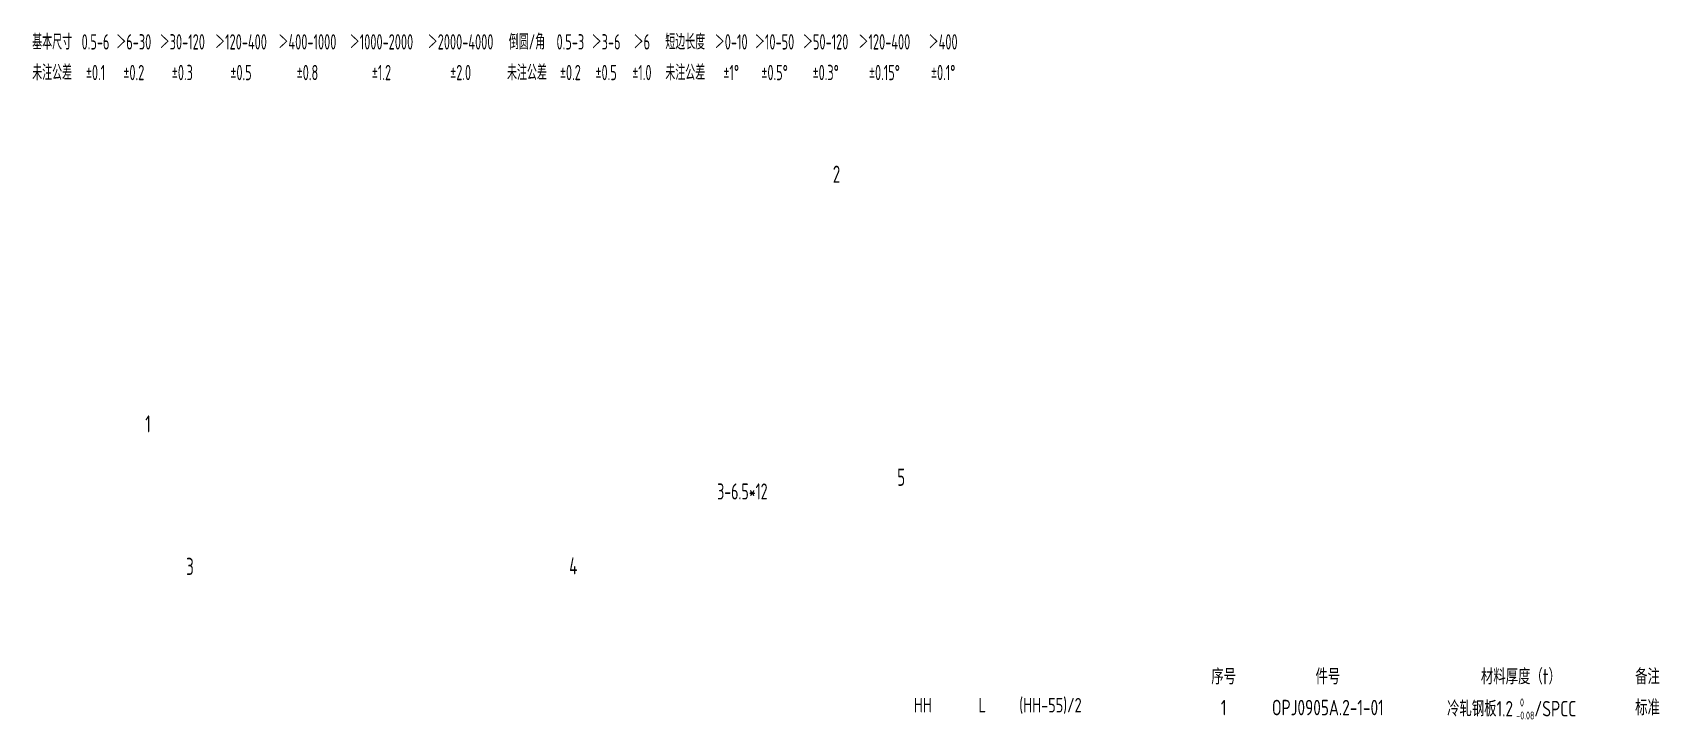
# Model space of a CAD drawing. Header units: inches. Extents: x 14216 to 120088, y -28810 to 23559.
# Drawn here: x 40832 to 43671, y -869 to 330 of the extents above; entities that cross this region are included whole.
import ezdxf
from ezdxf.enums import TextEntityAlignment as Align

# ---------------------------------------------------------------- set-up
doc = ezdxf.new("R2010")
doc.units = ezdxf.units.IN
doc.header["$LTSCALE"] = 0.3
doc.header["$MEASUREMENT"] = 0
doc.layers.add('2', color=2, linetype='Continuous')
doc.layers.add('2细实线', color=2, linetype='Continuous')
doc.styles.add('HZ', font='isocp2.shx', dxfattribs={"width": 0.7, "bigfont": 'hztxt.shx'})

msp = doc.modelspace()

# ---------------------------------------------------------------- texts
at = {"layer": '2', "color": 4, "style": 'HZ', "width": 0.7}
for s, p in [('2', (42228.8, 67.4)), ('1', (41029.2, -368.1)), ('5', (42341.2, -461.2)), ('3', (41100.4, -616.8)), ('4', (41768.9, -615.8))]:
    msp.add_text(s, height=30, dxfattribs=at).set_placement(p)
at = {"layer": '2', "style": 'HZ', "width": 0.8}
for s, height, p in [('序号', 27, (42910.9, -794)), ('件号', 27, (43092.6, -794)), ('材料厚度（t）', 27, (43429.5, -794)), ('备注', 27, (43650.5, -794)), ('HH', 25.2, (42386, -843.8)), ('L', 25.2, (42489.6, -843.8)), ('(HH-55)/2', 25.2, (42608.6, -843.8)), ('1', 27, (42910.9, -848)), ('OPJ0905A.2-1-01', 27, (43092.6, -848)), ('冷轧钢板1.2   /SPCC', 27, (43413.3, -850)), ('标准', 27, (43650.5, -848))]:
    msp.add_text(s, height=height, dxfattribs=at).set_placement(p, align=Align.MIDDLE_CENTER)
at = {"layer": '2', "color": 6, "insert": (42071, -471), "char_height": 28, "attachment_point": 5, "style": 'HZ'}
msp.add_mtext('3-6.5*12', dxfattribs=at)
at = {"layer": '2', "insert": (43421.4, -832.1), "char_height": 13.73, "attachment_point": 1, "style": 'HZ'}
msp.add_mtext(' 0\\P-0.08', dxfattribs=at)
at = {"layer": '2细实线', "linetype": 'ByBlock', "style": 'HZ', "width": 0.65}
for s, p in [('基本尺寸', (40866.5, 313.3)), ('0.5-6', (40942.2, 313.3)), ('＞6-30', (41009, 313.3)), ('＞30-120', (41093.7, 313.3)), ('＞120-400', (41196.1, 313.3)), ('＞400-1000', (41312, 313.3)), ('＞1000-2000', (41441.2, 313.3)), ('＞2000-4000', (41579.3, 313.3)), ('倒圆/角', (41695.1, 313.3)), ('0.5-3', (41770.8, 313.3)), ('＞3-6', (41833.2, 313.3)), ('＞6', (41895.6, 313.3)), ('短边长度', (41971.3, 313.3)), ('＞0-10', (42051.5, 313.3)), ('＞10-50', (42127.2, 313.3)), ('＞50-120', (42216.3, 313.3)), ('＞120-400', (42318.8, 313.3)), ('＞400', (42421.3, 313.3)), ('未注公差', (40866.5, 259.8)), ('%%p0.1', (40942.2, 259.8)), ('%%p0.2', (41009, 259.8)), ('%%p0.3', (41093.7, 259.8)), ('%%p0.5', (41196.1, 259.8)), ('%%p0.8', (41312, 259.8)), ('%%p1.2', (41441.2, 259.8)), ('%%p2.0', (41579.3, 259.8)), ('未注公差', (41695.1, 259.8)), ('%%p0.2', (41770.8, 259.8)), ('%%p0.5', (41833.2, 259.8)), ('%%p1.0', (41895.6, 259.8)), ('未注公差', (41971.3, 259.8)), ('%%p1%%d', (42051.5, 259.8)), ('%%p0.5%%d', (42127.2, 259.8)), ('%%p0.3%%d', (42216.3, 259.8)), ('%%p0.15%%d', (42318.8, 259.8)), ('%%p0.1%%d', (42421.3, 259.8))]:
    msp.add_text(s, height=26.73, dxfattribs=at).set_placement(p, align=Align.MIDDLE_CENTER)

doc.saveas('drawing.dxf')
